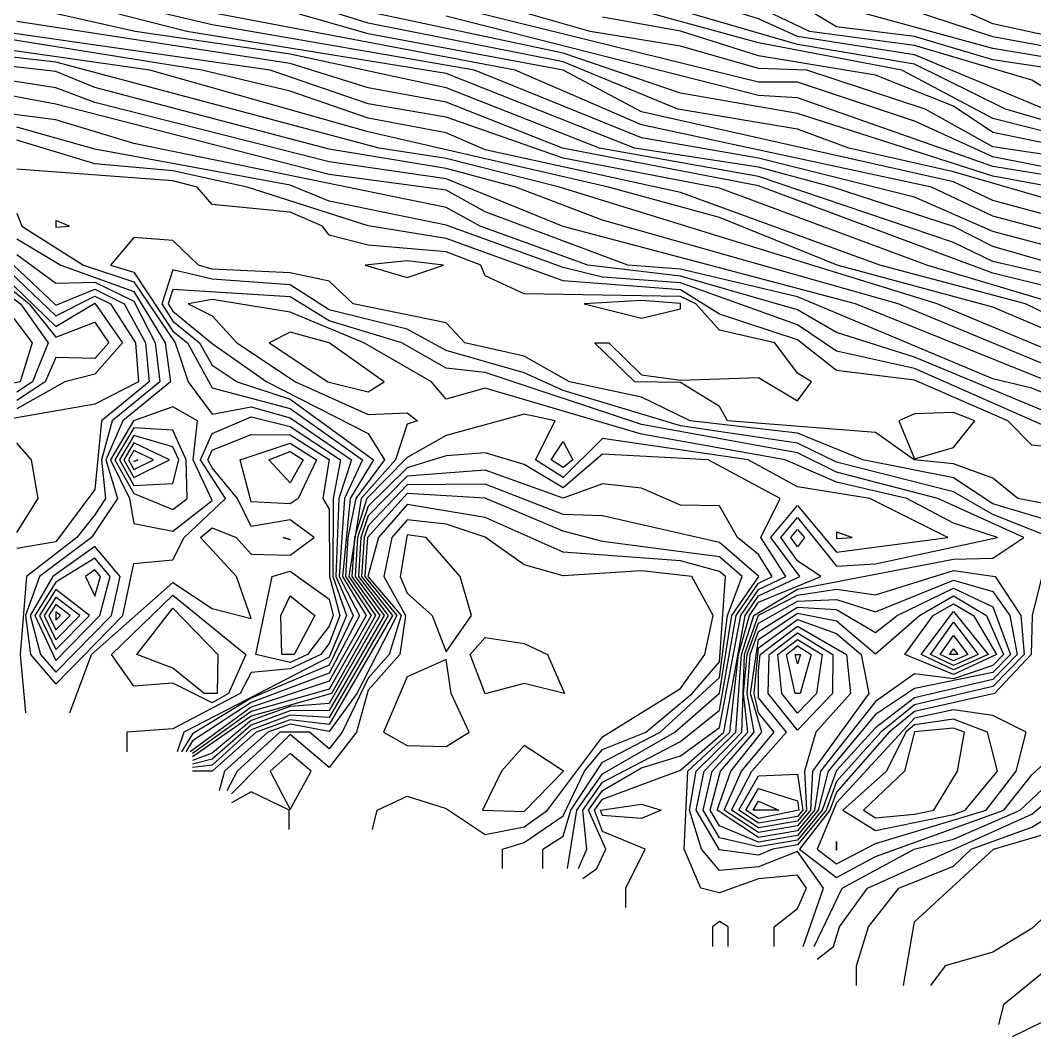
# Model space of a CAD drawing. Extents: x 2324165 to 2328366, y 427900 to 430978.
# Drawn here: x 2325860 to 2326472, y 428151 to 428765 of the extents above; entities that cross this region are included whole.
import ezdxf

# ---------------------------------------------------------------- set-up
doc = ezdxf.new("R2010")
doc.units = 0
doc.layers.add('contours', color=2, linetype='Continuous')

msp = doc.modelspace()

# ---------------------------------------------------------------- linework, layer by layer
at = {"layer": 'contours'}
for points in [[(2327012.0724, 428522.9868), (2326964.7135, 428518.603), (2326894.0814, 428536.0784), (2326823.4497, 428587.3067), (2326776.3618, 428613.4867), (2326752.8178, 428620.3294), (2326729.2739, 428638.8788), (2326705.7298, 428637.3415), (2326658.6419, 428657.3308), (2326564.4658, 428684.139), (2326534.5105, 428687.432), (2326399.6579, 428743.7085), (2326329.0258, 428754.7957), (2326305.4818, 428765.5181), (2326234.8498, 428787.553), (2326140.6737, 428811.5948), (2326117.1296, 428815.2423), (2326093.5855, 428813.5404), (2326070.0415, 428818.3109), (2326022.9535, 428835.7749), (2325975.8653, 428836.7461), (2325881.6893, 428863.6973), (2325782.2058, 428875.3717)], [(2327085.5229, 428499.4946), (2327011.8014, 428496.0745), (2326941.1692, 428502.6178), (2326894.0811, 428513.225), (2326846.9932, 428536.8922), (2326799.9055, 428573.7964), (2326729.2736, 428607.0989), (2326658.6415, 428625.2244), (2326625.9625, 428640.4481), (2326588.0096, 428651.9668), (2326564.4656, 428665.9696), (2326517.3775, 428672.2371), (2326493.8335, 428681.1359), (2326446.7454, 428688.3457), (2326406.0129, 428710.9248), (2326334.5734, 428734.417), (2326305.4814, 428735.4333), (2326258.3934, 428749.0631), (2326203.887, 428757.9099), (2326140.6733, 428775.9782), (2326093.5852, 428781.3715), (2326022.9532, 428807.0165), (2325975.865, 428811.0321), (2325834.6008, 428840.5888)], [(2327529.7708, 428450.45), (2327506.2266, 428439.4259), (2327435.5943, 428438.4091), (2327223.6979, 428471.5693), (2327153.0656, 428467.5447), (2327082.4332, 428454.275), (2327011.8008, 428450.1447), (2326941.1687, 428458.252), (2326894.0806, 428472.7078), (2326823.4488, 428506.847), (2326729.2731, 428564.0291), (2326682.185, 428573.5639), (2326634.126, 428593.4653), (2326517.3769, 428623.2167), (2326493.833, 428633.9479), (2326446.7449, 428646.4921), (2326409.8777, 428663.942), (2326234.8488, 428701.5437), (2326158.6373, 428734.4191), (2325975.8646, 428769.023), (2325905.2325, 428785.6413), (2325881.6885, 428794.8191), (2325826.1922, 428804.8971)], [(2326493.8337, 428699.5049), (2326454.5492, 428710.9243), (2326399.6578, 428738.1164), (2326329.0257, 428749.9824), (2326140.5059, 428804.8934)], [(2327529.7722, 428569.1972), (2327506.2283, 428582.0267), (2327482.6842, 428585.8078), (2327459.1403, 428596.3267), (2327435.5962, 428600.8982), (2327412.0521, 428600.0596), (2327364.9637, 428578.2766), (2327247.2434, 428592.1427), (2327176.6109, 428574.7517), (2327035.3461, 428551.6767), (2326964.7139, 428554.3261), (2326941.1698, 428560.0516), (2326894.0819, 428580.5531), (2326870.538, 428598.6064), (2326823.4501, 428618.8982), (2326799.9062, 428640.8416), (2326748.8357, 428663.9381), (2326650.3783, 428687.4306), (2326588.0102, 428707.5076), (2326564.4663, 428719.3596), (2326517.3782, 428730.9871), (2326493.8343, 428745.9856), (2326446.7462, 428754.5333), (2326294.1801, 428804.8916)], [(2327553.3149, 428447.1989), (2327506.2265, 428432.3098), (2327435.5943, 428431.8477), (2327223.6978, 428463.9621), (2327153.0655, 428460.0448), (2327058.889, 428447.1125), (2327011.8008, 428445.3969), (2326934.2884, 428452.5136), (2326894.0806, 428465.5379), (2326846.9926, 428487.8199), (2326729.2729, 428553.346), (2326682.1849, 428563.5542), (2326635.0969, 428584.1149), (2326564.4649, 428605.9775), (2326517.3768, 428614.6308), (2326493.8329, 428624.6663), (2326446.7448, 428637.2061), (2326399.6569, 428657.8289), (2326305.4808, 428681.5013), (2326234.8487, 428693.708), (2326134.1017, 428734.4194), (2325975.8645, 428761.89), (2325811.0563, 428800.6177)], [(2327553.3157, 428513.6855), (2327506.2277, 428531.538), (2327482.6836, 428534.5385), (2327459.1395, 428527.7262), (2327412.0512, 428521.6115), (2327364.9631, 428528.4092), (2327317.8749, 428528.8281), (2327270.7869, 428540.4138), (2327247.2428, 428540.9879), (2327200.1545, 428533.0005), (2327176.6103, 428523.571), (2327129.5221, 428520.805), (2327058.8897, 428510.3895), (2326964.7133, 428509.2303), (2326917.6253, 428517.4646), (2326894.0812, 428524.0731), (2326776.3617, 428598.6697), (2326564.4657, 428675.0543), (2326517.3776, 428681.2919), (2326493.8337, 428693.398), (2326446.7456, 428705.3506), (2326392.0146, 428734.4164), (2326305.4816, 428750.941), (2326117.1295, 428802.6373)], [(2327520.8186, 428429.0154), (2327506.2264, 428424.1523), (2327412.0501, 428424.4273), (2327270.7858, 428450.7858), (2327223.6977, 428456.3548), (2327011.8007, 428440.6491), (2326917.6245, 428450.4998), (2326846.9925, 428479.731), (2326799.9047, 428509.536), (2326729.2728, 428541.9064), (2326682.1848, 428553.7286), (2326635.0968, 428575.0753), (2326564.4648, 428599.1533), (2326517.3768, 428607.8558), (2326446.7447, 428628.1769), (2326423.2008, 428640.1485), (2326350.1656, 428663.9427), (2326305.4807, 428675.9304), (2326230.6495, 428687.4355), (2326117.1287, 428732.5941), (2325960.743, 428757.9128), (2325881.6883, 428778.0442), (2325787.5121, 428796.2626)], [(2326564.4648, 428591.9892), (2326446.7446, 428619.1477), (2326423.2007, 428630.5221), (2326305.4807, 428670.3594), (2326209.5041, 428687.4358), (2326117.1286, 428723.889), (2326022.9524, 428744.0835), (2325929.5817, 428757.9131), (2325811.0561, 428784.4969)], [(2326493.8332, 428652.6337), (2326423.2012, 428673.238), (2326359.9583, 428687.434), (2326329.0251, 428698.8626), (2326256.8297, 428710.9266), (2326187.761, 428739.6226), (2326070.0408, 428762.9562), (2326022.9528, 428777.7477)], [(2326488.4176, 428734.4152), (2326446.746, 428740.8203), (2326399.658, 428754.8926), (2326352.5699, 428760.6401), (2326329.026, 428774.6451)], [(2327518.4488, 428452.5067), (2327506.2267, 428446.542), (2327435.5944, 428444.9704), (2327317.8743, 428471.8271), (2327294.3301, 428468.7275), (2327223.698, 428479.1936), (2327153.0657, 428475.0446), (2327082.4332, 428461.656), (2327011.8009, 428456.4567), (2326941.1687, 428465.8265), (2326894.0807, 428480.2599), (2326823.4488, 428512.6999), (2326729.2732, 428573.7681), (2326682.1851, 428583.9205), (2326517.3771, 428632.7502), (2326493.8331, 428643.2577), (2326446.7451, 428655.9223), (2326423.2011, 428667.1196), (2326234.8489, 428709.3794), (2326187.761, 428734.5081), (2326070.0408, 428756.4455), (2326022.9527, 428769.9344)], [(2326493.8333, 428662.0097), (2326446.7452, 428670.6225), (2326329.0252, 428708.3159), (2326258.3931, 428720.5686), (2326187.7611, 428744.7372), (2326070.0409, 428769.7799)], [(2326564.4655, 428658.9587), (2326446.7454, 428682.2454), (2326399.6574, 428703.6467), (2326329.0254, 428727.1891), (2326305.4813, 428727.3066), (2326117.1292, 428773.6952)], [(2327553.3159, 428535.0123), (2327506.228, 428558.4122), (2327435.596, 428578.8531), (2327388.5075, 428557.1778), (2327364.9634, 428553.2832), (2327341.4193, 428552.5028), (2327247.2431, 428567.2342), (2327223.699, 428565.5744), (2327153.0665, 428544.7332), (2327082.4341, 428533.7818), (2327011.8018, 428530.817), (2326964.7135, 428523.655), (2326894.0815, 428542.0811), (2326830.7854, 428593.463), (2326729.2741, 428648.02), (2326705.73, 428648.7475), (2326668.7824, 428663.939), (2326635.0979, 428669.593), (2326571.531, 428687.4315), (2326498.4291, 428710.9237), (2326470.29, 428728.3844), (2326399.658, 428749.3006), (2326336.3277, 428757.9084), (2326305.4819, 428772.4271)], [(2327049.3973, 428546.4777), (2326964.7138, 428544.3774), (2326917.6257, 428555.5829), (2326867.7355, 428593.4626), (2326823.45, 428611.296), (2326782.1555, 428640.4463), (2326732.6187, 428663.9383), (2326658.6421, 428678.7233), (2326588.0101, 428698.9945), (2326564.1217, 428710.923), (2326517.3781, 428722.8424), (2326493.8342, 428739.6833), (2326446.7461, 428747.6768), (2326352.5701, 428773.3978)], [(2327081.2483, 428569.9687), (2327035.3462, 428559.0402), (2326988.258, 428560.3894), (2326941.17, 428570.4703), (2326894.082, 428589.689), (2326870.5381, 428604.8204), (2326823.4502, 428626.3387), (2326799.9063, 428649.2804), (2326769.4305, 428663.9378), (2326675.9393, 428687.4303), (2326635.0983, 428704.3243), (2326588.0103, 428715.9629), (2326564.4664, 428727.9128), (2326517.3783, 428739.1503), (2326493.8344, 428752.2879), (2326446.7463, 428762.4033), (2326423.2023, 428773.0174)], [(2326493.8324, 428580.1905), (2326466.4365, 428593.4673), (2326378.7015, 428616.9597), (2326258.3924, 428660.7116), (2326140.6722, 428686.5326), (2326117.1283, 428696.7388), (2326070.0402, 428705.5351), (2326022.9522, 428721.9075), (2325969.6487, 428734.4213), (2325787.5118, 428763.5688)], [(2327470.6069, 428405.5246), (2327412.0498, 428403.5219), (2327317.8737, 428419.818), (2327270.7857, 428438.1292), (2327223.6976, 428443.549), (2327153.0653, 428441.0136), (2327058.8888, 428431.2738), (2327011.8006, 428431.1535), (2326917.6244, 428440.7451), (2326846.9923, 428462.226), (2326823.4484, 428475.1843), (2326795.4131, 428499.4979), (2326752.8166, 428515.4941), (2326717.7699, 428522.9902), (2326658.6406, 428542.9343), (2326635.0966, 428557.6947), (2326564.4647, 428583.125), (2326446.7445, 428611.9731), (2326305.4806, 428664.7885), (2326187.284, 428687.436), (2326117.1285, 428715.1839), (2326070.0404, 428723.9354), (2326022.9524, 428738.4651), (2325858.144, 428763.8577)], [(2327486.6691, 428475.9985), (2327435.5948, 428474.8173), (2327412.0508, 428484.1677), (2327348.1368, 428499.4915), (2327294.3305, 428495.6688), (2327270.7865, 428503.106), (2327153.0659, 428496.3872), (2327105.9776, 428486.4187), (2327058.8894, 428481.9372), (2327011.8012, 428480.1188), (2326941.169, 428488.879), (2326840.7182, 428522.9888), (2326799.9053, 428557.6977), (2326729.2735, 428596.9905), (2326658.6414, 428611.8808), (2326564.4654, 428649.9543), (2326493.8334, 428668.8276), (2326446.7453, 428676.4339), (2326329.0253, 428717.7552), (2326305.4812, 428719.1237), (2326117.1291, 428767.1797)], [(2326493.8336, 428687.2901), (2326446.7455, 428696.8482), (2326423.2016, 428712.8777), (2326376.1137, 428731.5512), (2326305.4815, 428743.1872), (2326258.3935, 428757.9539), (2326211.3054, 428766.3969)], [(2326517.3762, 428561.5548), (2326446.7443, 428591.5997), (2326353.0156, 428616.96), (2326281.9363, 428645.5541), (2326214.9421, 428663.9443), (2326070.0401, 428697.3218), (2325938.3496, 428734.4217), (2325787.5117, 428755.992)], [(2326517.3765, 428583.8342), (2326407.112, 428616.9593), (2326281.9365, 428663.3957), (2326187.7603, 428681.3239), (2326117.1284, 428706.1288), (2326070.0403, 428714.2527), (2326010.8791, 428734.4208), (2325847.9639, 428757.9141)], [(2327592.4866, 428382.0318), (2327482.6817, 428372.0365), (2327294.3291, 428377.2429), (2327270.7852, 428396.7028), (2327223.6972, 428413.2403), (2327200.1532, 428414.6994), (2327176.609, 428407.9909), (2327153.0649, 428411.1043), (2327058.8884, 428399.4579), (2326894.08, 428419.5109), (2326823.448, 428441.2017), (2326752.8162, 428481.7488), (2326711.647, 428499.4989), (2326658.6402, 428511.5056), (2326564.4642, 428544.7712), (2326517.3761, 428550.1678), (2326413.2734, 428593.4679), (2326185.3914, 428663.9447), (2326117.1281, 428681.2687), (2326076.6848, 428687.4373), (2325881.6878, 428739.2426), (2325787.5116, 428750.1408)], [(2327576.8581, 428373.1443), (2327482.6817, 428366.2218), (2327294.329, 428370.4457), (2327247.2411, 428394.5132), (2327200.1531, 428407.4245), (2327176.6089, 428400.5299), (2327153.0648, 428402.3293), (2327058.8883, 428390.6729), (2326894.0799, 428408.8357), (2326823.4479, 428434.1061), (2326688.0172, 428499.4992), (2326658.6401, 428505.3518), (2326635.0961, 428516.0624), (2326588.0081, 428523.4222), (2326540.92, 428538.7222), (2326517.376, 428540.5729), (2326389.8023, 428593.4682), (2326211.304, 428644.0304), (2326159.0462, 428663.945), (2326117.128, 428675.1579), (2326046.4959, 428686.8281), (2325905.2318, 428723.9977), (2325881.6878, 428733.7042), (2325787.5115, 428744.2896)], [(2326517.3759, 428531.8352), (2326364.0371, 428593.4685), (2326187.7599, 428640.267), (2326117.1279, 428669.0471), (2326046.4958, 428679.1747), (2325905.2316, 428714.9724), (2325881.6877, 428723.8965), (2325787.5115, 428738.4385)], [(2326517.3758, 428523.0975), (2326470.2878, 428542.5715), (2326446.7438, 428548.3088), (2326329.0239, 428597.8039), (2326258.3918, 428614.4584), (2326226.7247, 428616.9614), (2326140.6718, 428649.0943), (2326117.1279, 428662.2029), (2326046.4957, 428671.5212), (2325881.6875, 428714.0888), (2325787.5114, 428731.4147)], [(2326493.8317, 428522.057), (2326399.6558, 428561.3351), (2326352.5678, 428576.203), (2326329.0238, 428589.8507), (2326258.3918, 428610.313), (2326202.5268, 428616.9617), (2326137.5337, 428640.4539), (2326117.1277, 428651.6509), (2325928.7754, 428690.1841), (2325881.6874, 428704.6309), (2325834.5993, 428710.6628)], [(2326493.8316, 428512.9605), (2326399.6557, 428554.4309), (2326352.5676, 428564.9434), (2326329.0237, 428580.8494), (2326258.3917, 428606.1675), (2326211.3036, 428609.6038), (2326187.7596, 428615.4148), (2326117.1276, 428641.099), (2326046.4955, 428655.4873), (2326022.9515, 428665.1429), (2325905.2313, 428686.7895), (2325858.1433, 428700.0665)], [(2326554.4972, 428499.5008), (2326470.2874, 428508.2014), (2326455.8645, 428522.9933), (2326399.6556, 428547.5266), (2326352.5675, 428553.3868), (2326329.0236, 428571.848), (2326281.9356, 428587.3914), (2326258.3917, 428602.0221), (2326187.7595, 428607.3263), (2326117.1275, 428632.8935), (2326070.0394, 428640.5966), (2325997.0716, 428663.9469), (2325952.3193, 428673.7999), (2325905.2312, 428678.0768), (2325858.1432, 428692.2813)], [(2326493.8311, 428469.7707), (2326461.8688, 428476.0105), (2326446.7431, 428488.3563), (2326423.1991, 428497.1118), (2326399.4716, 428499.5026), (2326376.1111, 428516.0058), (2326286.8662, 428522.9953), (2326281.935, 428531.6082), (2326258.391, 428546.0345), (2326230.856, 428546.4873), (2326206.5951, 428569.9789), (2326215.2558, 428569.9788), (2326234.847, 428550.7174), (2326258.3911, 428547.5291), (2326305.4793, 428549.1738), (2326329.0232, 428535.0366), (2326337.43, 428546.486), (2326329.0234, 428551.6595), (2326315.3105, 428569.9777), (2326281.9355, 428577.753), (2326267.6834, 428593.4696), (2326258.3916, 428597.8766), (2326164.2153, 428599.6625), (2326140.6713, 428610.5196), (2326137.9872, 428616.9625), (2326117.1274, 428624.8408), (2326070.0393, 428628.9598), (2326046.4953, 428634.9216), (2326042.5304, 428640.455), (2326022.9513, 428648.7934), (2325975.8632, 428653.5441), (2325966.9131, 428663.9472), (2325952.3193, 428667.7176), (2325858.143, 428674.7535)], [(2325858.1427, 428648.2894), (2325861.2311, 428640.4571), (2325898.4406, 428616.9653), (2325928.7745, 428606.7755), (2325953.7109, 428569.9819), (2325961.4332, 428546.4904), (2325975.8617, 428526.9582), (2325999.4059, 428531.4958), (2326022.9499, 428524.7727), (2326059.9973, 428499.5065), (2326052.3814, 428476.0153), (2326050.6181, 428429.0325), (2326060.9029, 428405.5411), (2326046.4922, 428375.5246), (2325999.4038, 428355.6746), (2325964.0874, 428334.1012), (2325957.4778, 428323.3225)], [(2325751.2878, 428476.0188), (2325740.4202, 428475.4476), (2325693.3318, 428458.3718), (2325669.7877, 428455.7419), (2325646.2437, 428460.9572), (2325623.8895, 428476.0203), (2325616.1761, 428499.5117), (2325646.2442, 428509.835), (2325660.992, 428523.0026), (2325675.0978, 428546.4938), (2325715.4134, 428569.9847), (2325743.7907, 428593.4757), (2325787.5101, 428619.5211), (2325811.0544, 428639.3731), (2325819.8363, 428616.9662), (2325834.5981, 428602.3721), (2325849.7257, 428593.4745), (2325867.3803, 428569.9829), (2325860.0536, 428546.4916), (2325834.5973, 428541.3064), (2325811.053, 428517.0288), (2325787.5085, 428484.0814), (2325751.2878, 428476.0188)], [(2325881.6867, 428639.7682), (2325889.9471, 428640.4568), (2325881.6867, 428643.8287), (2325881.6867, 428639.7682)], [(2326022.9512, 428640.0729), (2326022.9512, 428640.0729)], [(2326493.8309, 428458.8821), (2326446.7429, 428472.8051), (2326423.199, 428488.585), (2326368.5072, 428499.5029), (2326329.023, 428515.5732), (2326264.3348, 428522.9955), (2326234.8468, 428537.3296), (2326191.4034, 428546.4877), (2326164.2149, 428562.0677), (2326128.4105, 428569.9799), (2326117.1269, 428582.1427), (2326060.9672, 428593.472), (2326046.4949, 428607.2231), (2326022.9509, 428612.2526), (2325975.8627, 428614.4998), (2325967.6426, 428616.9645), (2325952.3189, 428631.7195), (2325928.7748, 428633.5241), (2325914.6972, 428616.9651), (2325928.7745, 428612.5786), (2325952.3182, 428577.1128), (2325961.0378, 428569.9818), (2325975.8619, 428542.7911), (2326022.9499, 428530.4328), (2326066.6647, 428499.5065), (2326055.7582, 428476.0152), (2326052.5499, 428429.0325), (2326064.8773, 428405.541), (2326046.4922, 428370.7398), (2325999.4038, 428352.9549), (2325964.0874, 428329.8276), (2325960.0983, 428323.3224)], [(2325858.1425, 428632.663), (2325884.6315, 428616.9654), (2325928.7744, 428600.9725), (2325947.5273, 428569.982), (2325950.8982, 428546.4906), (2325922.0751, 428522.9995), (2325911.8278, 428499.5083), (2325918.8636, 428476.0168), (2325903.1587, 428452.5256), (2325871.9033, 428429.0346), (2325863.3159, 428405.5434), (2325866.3105, 428382.052), (2325881.6835, 428364.1029), (2325922.0327, 428405.5427), (2325928.7725, 428436.8113), (2325952.3166, 428439.1778), (2325959.1648, 428452.525), (2325984.0899, 428476.0161), (2325968.9778, 428499.5076), (2325975.8616, 428515.3865), (2325999.4058, 428525.323), (2326022.9498, 428519.5608), (2326053.33, 428499.5066), (2326049.0045, 428476.0153), (2326048.6862, 428429.0326), (2326056.9285, 428405.5411), (2326046.4923, 428380.3094), (2325958.8639, 428335.0681), (2325954.8572, 428323.3225)], [(2325858.1424, 428623.3723), (2325881.6863, 428605.9377), (2325905.2304, 428606.5326), (2325928.7743, 428595.1694), (2325941.6119, 428569.982), (2325944.4642, 428546.4906), (2325915.6435, 428522.9996), (2325909.1097, 428499.5083), (2325911.5695, 428476.0169), (2325905.2287, 428466.3007), (2325894.2529, 428452.5257), (2325864.0009, 428429.0347), (2325860.1939, 428382.052), (2325863.3369, 428346.8149)], [(2325828.8447, 428616.9661), (2325860.4379, 428593.4744), (2325877.0729, 428569.9828), (2325867.6268, 428546.4915), (2325858.1414, 428540.228)], [(2325836.915, 428616.966), (2325865.6067, 428593.4743), (2325881.6859, 428573.3697), (2325905.2301, 428582.4913), (2325913.5692, 428569.9824), (2325905.2298, 428560.4983), (2325881.6858, 428561.0644), (2325875.2001, 428546.4914), (2325858.1414, 428535.2271)], [(2325843.3273, 428616.9659), (2325881.686, 428579.8324), (2325905.2302, 428593.9717), (2325921.8791, 428569.9823), (2325905.2297, 428551.0476), (2325887.0896, 428546.4913), (2325858.1413, 428530.2261)], [(2325849.7395, 428616.9659), (2325881.6861, 428586.2951), (2325905.2303, 428598.1587), (2325914.5499, 428593.4737), (2325929.7813, 428569.9822), (2325931.5961, 428546.4908), (2325905.2295, 428532.9538), (2325847.5651, 428523.0004)], [(2325856.1517, 428616.9658), (2325881.6861, 428592.7578), (2325905.2303, 428602.3456), (2325922.8792, 428593.4736), (2325935.6966, 428569.9821), (2325938.0301, 428546.4907), (2325909.2119, 428522.9997), (2325905.2289, 428481.5158), (2325881.6845, 428449.8783), (2325858.1403, 428446.0132)], [(2326093.5831, 428609.3871), (2326115.4504, 428616.9627), (2326093.5833, 428619.3983), (2326068.1716, 428616.9633), (2326093.5831, 428609.3871)], [(2326493.8308, 428447.8191), (2326446.7428, 428466.4269), (2326423.1989, 428480.0583), (2326352.5668, 428498.0624), (2326329.0229, 428509.5654), (2326258.3907, 428519.8834), (2326187.7587, 428541.189), (2326164.2147, 428551.9924), (2326117.1267, 428565.3814), (2326093.5828, 428578.1881), (2326046.4947, 428589.9695), (2326022.9508, 428605.0017), (2325975.8627, 428608.3663), (2325952.3186, 428613.9896), (2325945.5537, 428593.4734), (2325952.3183, 428583.1047), (2325968.3647, 428569.9817), (2325975.8621, 428556.5497), (2325990.9549, 428546.4901), (2326022.95, 428536.093), (2326073.304, 428499.5064), (2326059.1351, 428476.0152), (2326054.4817, 428429.0325), (2326068.8518, 428405.541), (2326046.4921, 428365.955), (2325999.4037, 428350.2352), (2325962.7189, 428323.3224)], [(2326332.4136, 428205.8612), (2326344.6608, 428241.0981), (2326329.02, 428263.129), (2326305.4758, 428253.8118), (2326281.9317, 428251.611), (2326271.1467, 428264.5904), (2326263.781, 428288.0818), (2326267.8041, 428311.5732), (2326291.8502, 428335.0642), (2326295.1952, 428382.0469), (2326302.6694, 428405.5382), (2326329.0219, 428421.3911), (2326423.1984, 428439.483), (2326446.7425, 428440.0962), (2326465.5059, 428452.5191), (2326413.6858, 428476.011), (2326352.5668, 428491.9982), (2326329.0228, 428503.5575), (2326234.8467, 428520.6483), (2326140.6707, 428552.2123), (2326117.1266, 428554.6806), (2326090.2741, 428569.9803), (2326046.4947, 428583.3112), (2326022.9507, 428597.7509), (2325952.3185, 428602.1333), (2325949.463, 428593.4733), (2325952.3184, 428589.0967), (2325975.8622, 428569.6759), (2326008.9541, 428546.4899), (2326070.0379, 428515.2603), (2326079.9145, 428499.5063), (2326062.512, 428476.0151), (2326057.7698, 428452.5238), (2326056.4135, 428429.0325), (2326071.8497, 428405.5409), (2326046.4921, 428361.1702), (2325999.4037, 428347.5156), (2325964.0873, 428322.3014)], [(2326314.9229, 428205.8614), (2326314.923, 428217.6071), (2326329.0196, 428228.7712), (2326334.5066, 428241.0983), (2326329.0198, 428248.8267), (2326305.4757, 428246.7342), (2326281.9315, 428238.2709), (2326270.7897, 428241.099), (2326260.7085, 428264.5905), (2326262.9367, 428311.5732), (2326288.2059, 428335.0643), (2326293.4195, 428382.047), (2326300.0249, 428405.5383), (2326305.4777, 428413.4891), (2326343.028, 428429.0291), (2326329.0221, 428438.4521), (2326318.9155, 428452.5208), (2326329.0224, 428464.6323), (2326352.5661, 428435.3667), (2326376.1102, 428436.6525), (2326449.6117, 428452.5192), (2326423.1987, 428461.1607), (2326394.8961, 428476.0113), (2326352.5667, 428485.9339), (2326321.6503, 428499.5035), (2326234.8466, 428514.8159), (2326140.6705, 428542.6698), (2326117.1264, 428535.9553), (2326108.2744, 428546.4887), (2326067.5048, 428569.9806), (2326022.9506, 428588.497), (2325975.8625, 428596.0992), (2325961.4147, 428593.4732), (2325975.8624, 428586.3134), (2325990.9309, 428569.9815), (2326026.1524, 428546.4897), (2326070.0381, 428526.6808), (2326093.5822, 428527.866), (2326099.721, 428522.9974), (2326093.5821, 428520.9536), (2326086.5251, 428499.5062), (2326065.8888, 428476.0151), (2326058.3453, 428429.0325), (2326074.4328, 428405.5409), (2326047.8785, 428358.5585), (2325999.4037, 428344.7959), (2325964.0873, 428320.1646)], [(2326258.3916, 428590.5498), (2326258.3916, 428593.7312), (2326234.8475, 428595.5502), (2326200.4205, 428593.4704), (2326234.8474, 428584.9846), (2326258.3916, 428590.5498)], [(2326070.0382, 428540.5176), (2326079.7857, 428546.4891), (2326046.5382, 428569.9808), (2326022.9505, 428576.3597), (2326010.2752, 428569.9812), (2326045.7783, 428546.4894), (2326070.0382, 428540.5176)], [(2325905.2593, 428569.9825), (2325905.2593, 428569.9825)], [(2325975.8611, 428474.8659), (2325964.5774, 428499.5077), (2325967.1975, 428522.999), (2325952.3177, 428531.3451), (2325928.5067, 428522.9995), (2325914.5459, 428499.5082), (2325926.1577, 428476.0167), (2325928.7728, 428461.037), (2325952.3168, 428456.3783), (2325975.8611, 428474.8659)], [(2326225.4819, 428229.3539), (2326225.482, 428241.0995), (2326237.2043, 428264.5908), (2326211.2997, 428275.1961), (2326206.5814, 428288.0825), (2326211.2999, 428294.8141), (2326258.3883, 428312.145), (2326284.5615, 428335.0643), (2326297.3804, 428405.5383), (2326305.4777, 428417.3452), (2326330.489, 428429.0293), (2326312.8552, 428452.5208), (2326329.0224, 428471.8948), (2326352.5662, 428443.6984), (2326419.6881, 428452.5196), (2326372.6093, 428476.0115), (2326329.0226, 428483.0505), (2326299.2399, 428499.5037), (2326211.3025, 428512.3527), (2326187.7581, 428488.6728), (2326170.8842, 428499.5052), (2326182.8946, 428522.9965), (2326164.2145, 428527.0166), (2326117.1261, 428514.1713), (2326093.5819, 428500.8623), (2326069.2657, 428476.0151), (2326061.7242, 428452.5238), (2326060.2771, 428429.0324), (2326077.0159, 428405.5409), (2326046.492, 428352.4158), (2326022.9478, 428350.5941), (2325999.4037, 428342.0763), (2325975.8593, 428322.4851), (2325964.0872, 428318.0279)], [(2326423.1992, 428506.7866), (2326435.9947, 428522.9935), (2326423.1995, 428527.9378), (2326399.6554, 428527.1537), (2326390.1412, 428522.9941), (2326399.655, 428500.1279), (2326423.1992, 428506.7866)], [(2325952.317, 428469.5393), (2325960.8881, 428476.0163), (2325960.1769, 428499.5077), (2325952.3175, 428517.312), (2325928.7734, 428518.6633), (2325917.264, 428499.5082), (2325928.773, 428479.1072), (2325952.317, 428469.5393)], [(2325890.0191, 428346.8146), (2325903.2713, 428382.0515), (2325952.3164, 428425.4543), (2325975.8604, 428409.767), (2325999.4044, 428403.742), (2325990.5812, 428429.0332), (2325968.8478, 428452.5249), (2325975.8609, 428458.4643), (2325990.4603, 428452.5246), (2325999.4048, 428442.4896), (2326022.9489, 428441.8831), (2326037.3953, 428452.5241), (2326022.9492, 428463.2851), (2325999.405, 428459.181), (2325991.3065, 428476.016), (2325975.8613, 428494.6061), (2325973.3782, 428499.5076), (2325975.8615, 428505.2357), (2325999.4057, 428514.8095), (2326022.9498, 428514.5536), (2326046.4937, 428499.6392), (2326042.6674, 428476.0154), (2326046.4933, 428469.7401), (2326046.7544, 428429.0326), (2326052.9541, 428405.5411), (2326046.4924, 428388.6574), (2326041.4215, 428382.0499), (2326022.9481, 428373.4102), (2325999.404, 428371.176), (2325992.8422, 428358.5591), (2325952.3154, 428337.0539), (2325924.4361, 428335.0685), (2325924.436, 428323.3229)], [(2325952.3171, 428485.2363), (2325955.7765, 428499.5078), (2325952.3174, 428507.3439), (2325928.7734, 428514.1395), (2325919.982, 428499.5082), (2325928.773, 428483.9252), (2325952.3171, 428485.2363)], [(2326193.4735, 428499.505), (2326187.7582, 428494.8371), (2326180.4867, 428499.5051), (2326187.7583, 428510.4496), (2326193.4735, 428499.505)], [(2325858.1404, 428455.6195), (2325870.9262, 428476.0174), (2325866.9802, 428499.5088), (2325858.1411, 428509.5666)], [(2325928.7731, 428488.7431), (2325950.2604, 428499.5078), (2325928.7733, 428509.6158), (2325922.7001, 428499.5081), (2325928.7731, 428488.7431)], [(2325928.7731, 428493.5611), (2325940.6436, 428499.5079), (2325928.7733, 428505.092), (2325925.4182, 428499.5081), (2325928.7731, 428493.5611)], [(2326027.7446, 428476.0156), (2326022.9493, 428472.9196), (2325999.4052, 428474.1822), (2325992.9396, 428499.5073), (2326022.9497, 428509.5464), (2326038.7923, 428499.5068), (2326027.7446, 428476.0156)], [(2326030.8907, 428499.5069), (2326022.9494, 428485.4846), (2326010.0902, 428499.5071), (2326022.9496, 428504.5392), (2326030.8907, 428499.5069)], [(2325928.7732, 428498.3791), (2325931.0268, 428499.5081), (2325928.7732, 428498.3791)], [(2326199.5273, 428246.8447), (2326207.8855, 428252.8454), (2326213.3549, 428264.5911), (2326203.0103, 428288.0825), (2326211.3, 428299.9089), (2326234.8442, 428313.5638), (2326258.3884, 428320.8673), (2326281.9327, 428337.9548), (2326294.7359, 428405.5383), (2326305.4778, 428421.2013), (2326321.8854, 428429.0294), (2326306.7949, 428452.5209), (2326318.5723, 428476.0121), (2326275.0574, 428499.504), (2326211.3024, 428502.9214), (2326187.758, 428482.5084), (2326164.2141, 428496.57), (2326140.6701, 428503.607), (2326117.126, 428501.7678), (2326093.5818, 428494.6839), (2326070.0374, 428471.457), (2326063.7014, 428452.5238), (2326062.209, 428429.0324), (2326079.5991, 428405.5408), (2326046.4919, 428348.1915), (2326022.9478, 428347.953), (2325999.4036, 428339.3566), (2325975.8593, 428318.8719), (2325964.0872, 428315.8911)], [(2326022.9891, 428499.507), (2326022.9891, 428499.507)], [(2326196.9887, 428252.8456), (2326201.9046, 428264.5912), (2326199.4392, 428288.0826), (2326211.3, 428305.0037), (2326258.3885, 428329.5896), (2326281.9328, 428348.3278), (2326292.0914, 428405.5383), (2326305.4778, 428425.0574), (2326313.8032, 428429.0295), (2326305.478, 428442.3781), (2326292.7631, 428452.5211), (2326281.9343, 428471.752), (2326258.3902, 428472.0304), (2326234.8462, 428482.2773), (2326211.3021, 428484.9006), (2326187.758, 428476.3441), (2326140.67, 428493.217), (2326093.5817, 428489.5127), (2326070.0374, 428465.5486), (2326065.6786, 428452.5237), (2326064.1408, 428429.0324), (2326082.1822, 428405.5408), (2326046.4919, 428343.9673), (2326022.9478, 428345.3119), (2325999.4036, 428336.637), (2325975.8592, 428315.2587), (2325964.0872, 428313.7543)], [(2326190.271, 428252.8456), (2326195.8681, 428288.0826), (2326211.3001, 428310.0985), (2326255.102, 428335.0647), (2326281.9329, 428358.6881), (2326289.4469, 428405.5384), (2326305.7211, 428429.0296), (2326281.934, 428449.6066), (2326211.3019, 428465.5656), (2326187.7578, 428466.4296), (2326140.6699, 428484.7989), (2326093.5817, 428484.3414), (2326070.0373, 428459.6401), (2326067.6558, 428452.5237), (2326066.0726, 428429.0324), (2326084.7653, 428405.5408), (2326046.4918, 428339.7431), (2326022.9477, 428342.6709), (2326002.4196, 428335.0676), (2325975.8592, 428311.6455), (2325964.0872, 428311.6175)], [(2326175.4445, 428252.8458), (2326175.4446, 428264.5915), (2326187.7556, 428272.3367), (2326192.297, 428288.0827), (2326211.3002, 428317.0022), (2326246.2741, 428335.0648), (2326281.9331, 428368.1515), (2326286.8024, 428405.5384), (2326295.6496, 428429.0297), (2326281.9339, 428440.8637), (2326211.3017, 428450.1997), (2326187.7577, 428456.3027), (2326140.6698, 428476.3808), (2326093.5816, 428479.1702), (2326069.633, 428452.5237), (2326068.0044, 428429.0323), (2326087.3485, 428405.5407), (2326063.1418, 428358.5583), (2326046.4918, 428335.5189), (2326022.9477, 428340.0298), (2326009.5501, 428335.0675), (2325983.3816, 428311.5765), (2325980.2583, 428299.8308)], [(2326151.1202, 428252.8461), (2326151.1204, 428264.5918), (2326164.2114, 428268.6005), (2326187.7557, 428284.719), (2326200.5078, 428311.5739), (2326211.3003, 428324.6433), (2326237.4462, 428335.0649), (2326265.5059, 428358.5559), (2326281.9332, 428377.6149), (2326285.5163, 428429.0298), (2326281.9338, 428432.1208), (2326258.3898, 428438.4608), (2326187.7576, 428443.6602), (2326140.6696, 428464.6417), (2326093.5815, 428472.452), (2326076.331, 428452.5236), (2326069.9362, 428429.0323), (2326089.9316, 428405.5407), (2326082.6866, 428382.0494), (2326070.0362, 428367.7513), (2326054.297, 428335.067), (2326046.4916, 428325.0571), (2326034.6259, 428335.0673), (2326016.6805, 428335.0675), (2325991.0504, 428311.5764), (2325984.7431, 428299.8308)], [(2326072.5866, 428276.3384), (2326075.4234, 428288.084), (2326093.5795, 428296.46), (2326117.1235, 428289.0717), (2326140.6674, 428273.4982), (2326164.2115, 428277.9402), (2326178.3043, 428288.0828), (2326211.3004, 428332.2843), (2326258.3889, 428361.4774), (2326273.1734, 428382.0472), (2326278.2023, 428405.5385), (2326265.2894, 428429.03), (2326234.8456, 428432.3662), (2326187.7574, 428429.5193), (2326164.2134, 428436.1568), (2326140.6695, 428452.7516), (2326117.1255, 428460.5942), (2326093.5814, 428463.3124), (2326084.2423, 428452.5235), (2326079.4087, 428429.0322), (2326092.5147, 428405.5407), (2326089.1497, 428382.0494), (2326070.0361, 428360.4462), (2326063.0369, 428335.0669), (2326046.4915, 428313.8484), (2326022.9476, 428333.6925), (2325987.6311, 428297.912)], [(2326333.2407, 428452.5206), (2326329.0222, 428446.888), (2326324.9758, 428452.5207), (2326329.0223, 428457.3698), (2326333.2407, 428452.5206)], [(2326352.5663, 428452.03), (2326361.983, 428452.5203), (2326352.5663, 428455.7914), (2326352.5663, 428452.03)], [(2326022.949, 428451.4104), (2326018.8603, 428452.5243), (2326022.949, 428451.4104)], [(2326117.1246, 428383.5211), (2326132.4169, 428405.5402), (2326125.4669, 428429.0317), (2326105.0112, 428452.5233), (2326093.5813, 428454.1728), (2326089.2959, 428429.0321), (2326093.5809, 428419.0574), (2326108.6827, 428405.5405), (2326117.1246, 428383.5211)], [(2325881.6835, 428371.2443), (2325915.1621, 428405.5428), (2325920.4775, 428429.0341), (2325905.2285, 428447.1115), (2325879.8057, 428429.0345), (2325866.1559, 428405.5433), (2325872.4271, 428382.0519), (2325881.6835, 428371.2443)], [(2325881.6836, 428378.3856), (2325908.2914, 428405.5428), (2325914.5274, 428429.0341), (2325905.2284, 428440.058), (2325881.6842, 428425.6104), (2325868.996, 428405.5433), (2325881.6836, 428378.3856)], [(2326376.1082, 428260.0577), (2326453.5237, 428288.0796), (2326470.2851, 428309.3685), (2326498.2837, 428335.0618), (2326527.4992, 428382.0442), (2326545.438, 428429.0268), (2326517.3748, 428436.8774), (2326493.8307, 428436.5106), (2326476.4803, 428429.0276), (2326470.6464, 428405.5363), (2326469.9233, 428382.0449), (2326447.7853, 428358.5538), (2326399.6533, 428347.6353), (2326384.3183, 428335.0632), (2326352.5645, 428298.977), (2326348.5953, 428288.0808), (2326330.1245, 428264.5897), (2326352.5639, 428247.5059), (2326376.1082, 428260.0577)], [(2325905.2282, 428417.1967), (2325908.5774, 428429.0342), (2325905.2283, 428433.0045), (2325899.5288, 428429.0343), (2325905.2282, 428417.1967)], [(2326033.4517, 428382.05), (2326022.9482, 428377.1377), (2326002.3753, 428382.0504), (2326012.0543, 428429.033), (2326022.9488, 428432.3558), (2326046.4927, 428415.4047), (2326048.9796, 428405.5412), (2326046.4925, 428399.0426), (2326033.4517, 428382.05)], [(2326314.1406, 428264.5899), (2326305.4759, 428260.8894), (2326281.9318, 428264.1728), (2326267.9631, 428288.0818), (2326272.6715, 428311.5731), (2326295.4946, 428335.0642), (2326296.971, 428382.0469), (2326305.4776, 428405.7769), (2326329.0218, 428417.7831), (2326352.5659, 428421.3912), (2326376.11, 428417.9365), (2326423.1984, 428432.5764), (2326448.2368, 428429.0279), (2326463.8074, 428405.5363), (2326465.7456, 428382.0449), (2326446.7416, 428362.676), (2326399.6533, 428351.7226), (2326379.3329, 428335.0632), (2326352.5646, 428305.4181), (2326346.249, 428288.0809), (2326329.0201, 428267.1492), (2326314.1406, 428264.5899)], [(2326343.9027, 428288.0809), (2326329.0201, 428269.9998), (2326305.4759, 428265.957), (2326281.9319, 428271.4579), (2326272.1453, 428288.0817), (2326277.539, 428311.573), (2326299.139, 428335.0642), (2326296.5298, 428358.5556), (2326298.7467, 428382.0469), (2326305.4775, 428400.8776), (2326329.0218, 428414.1751), (2326352.5659, 428415.2284), (2326376.1099, 428407.6802), (2326423.1983, 428426.7402), (2326446.7423, 428420.0837), (2326457.0947, 428405.5364), (2326461.5679, 428382.045), (2326446.7417, 428366.934), (2326399.6534, 428355.8098), (2326376.1091, 428337.8503), (2326352.5647, 428311.917), (2326343.9027, 428288.0809)], [(2325881.6837, 428384.9429), (2325901.9839, 428405.5429), (2325881.6841, 428421.1185), (2325871.8361, 428405.5433), (2325881.6837, 428384.9429)], [(2326341.5564, 428288.0809), (2326329.0201, 428272.8504), (2326305.476, 428268.8219), (2326281.932, 428278.5616), (2326276.3274, 428288.0817), (2326282.5484, 428311.573), (2326302.7833, 428335.0641), (2326298.6192, 428358.5555), (2326300.5225, 428382.0469), (2326305.4775, 428395.9093), (2326329.0217, 428410.5671), (2326352.5658, 428409.0655), (2326376.1097, 428395.3282), (2326389.1069, 428405.5372), (2326423.1982, 428422.0347), (2326446.7422, 428410.6512), (2326457.3901, 428382.045), (2326446.7417, 428371.1921), (2326399.6534, 428361.4622), (2326376.1092, 428345.738), (2326347.5798, 428311.5722), (2326341.5564, 428288.0809)], [(2325881.6838, 428390.8839), (2325896.1294, 428405.543), (2325881.6841, 428416.6266), (2325874.6762, 428405.5432), (2325881.6838, 428390.8839)], [(2325881.6838, 428396.825), (2325890.275, 428405.543), (2325881.684, 428412.1348), (2325877.5163, 428405.5432), (2325881.6838, 428396.825)], [(2325985.8573, 428358.5592), (2325975.8597, 428352.9072), (2325952.3157, 428364.6704), (2325928.7716, 428362.9026), (2325915.22, 428382.0514), (2325952.3164, 428417.7149), (2325996.2156, 428382.0504), (2325985.8573, 428358.5592)], [(2326025.4819, 428382.0501), (2326017.9856, 428382.0502), (2326017.2899, 428405.5416), (2326022.9486, 428417.3123), (2326037.9236, 428405.5413), (2326025.4819, 428382.0501)], [(2326339.2101, 428288.0809), (2326329.0202, 428275.701), (2326305.476, 428271.6868), (2326280.5095, 428288.0816), (2326288.8743, 428311.5729), (2326307.4303, 428335.0641), (2326300.7087, 428358.5555), (2326305.4774, 428390.9411), (2326329.0217, 428406.9591), (2326352.5657, 428402.2957), (2326376.1096, 428382.4227), (2326402.5971, 428405.5371), (2326423.1982, 428417.3293), (2326443.1058, 428405.5366), (2326453.2124, 428382.0451), (2326446.7418, 428375.4502), (2326423.1976, 428367.2191), (2326399.6535, 428370.3135), (2326376.1092, 428353.6256), (2326342.8078, 428311.5723), (2326339.2101, 428288.0809)], [(2326449.0347, 428382.0451), (2326423.1976, 428369.953), (2326393.7421, 428382.0458), (2326410.8173, 428405.537), (2326423.1981, 428412.6239), (2326435.1622, 428405.5367), (2326449.0347, 428382.0451)], [(2325881.6839, 428402.766), (2325884.4206, 428405.5431), (2325881.684, 428407.6429), (2325881.6839, 428402.766)], [(2325978.8724, 428358.5593), (2325971.0392, 428358.5594), (2325952.3158, 428373.7197), (2325930.5583, 428382.0512), (2325952.3163, 428409.9756), (2325979.4638, 428382.0506), (2325978.8724, 428358.5593)], [(2326364.5251, 428182.3695), (2326364.5252, 428194.1152), (2326371.8518, 428217.6065), (2326390.1968, 428241.0976), (2326423.1963, 428254.2807), (2326433.6863, 428264.5885), (2326470.2847, 428277.8739), (2326486.9214, 428288.0792), (2326509.7565, 428311.5703), (2326564.4626, 428411.1184), (2326588.0066, 428396.6884), (2326611.5506, 428390.9706), (2326623.028, 428382.0431), (2326612.7298, 428358.5519), (2326524.1663, 428264.5874), (2326515.2353, 428241.0962), (2326493.828, 428203.923), (2326453.2909, 428170.6228), (2326450.2353, 428158.8771)], [(2326444.0001, 428382.0452), (2326423.1977, 428372.6869), (2326403.5293, 428382.0457), (2326423.1981, 428407.9184), (2326444.0001, 428382.0452)], [(2326336.8639, 428288.081), (2326329.0202, 428278.5516), (2326305.476, 428274.5517), (2326284.8185, 428288.0816), (2326295.2001, 428311.5728), (2326314.9172, 428335.064), (2326305.4769, 428346.7119), (2326302.7981, 428358.5555), (2326305.4773, 428385.9729), (2326329.0216, 428403.1145), (2326352.5656, 428394.7132), (2326367.4562, 428382.0461), (2326371.9557, 428358.5547), (2326338.0357, 428311.5723), (2326336.8639, 428288.081)], [(2326437.9232, 428382.0453), (2326423.1977, 428375.4207), (2326409.275, 428382.0456), (2326423.198, 428401.5597), (2326437.9232, 428382.0453)], [(2326334.5176, 428288.081), (2326329.0202, 428281.4022), (2326305.4761, 428277.4167), (2326289.1928, 428288.0815), (2326301.526, 428311.5728), (2326322.404, 428335.0639), (2326305.477, 428355.9494), (2326305.4772, 428372.029), (2326306.5799, 428382.0468), (2326329.0216, 428399.1162), (2326358.5426, 428382.0462), (2326360.8823, 428358.5548), (2326340.0223, 428335.0637), (2326333.2636, 428311.5724), (2326334.5176, 428288.081)], [(2326350.1448, 428358.5549), (2326329.0209, 428336.2566), (2326311.3249, 428358.5554), (2326311.8364, 428382.0467), (2326329.0215, 428395.118), (2326350.4101, 428382.0463), (2326350.1448, 428358.5549)], [(2326188.5412, 428358.5568), (2326164.2126, 428364.5277), (2326140.6684, 428358.1965), (2326131.5022, 428382.0489), (2326140.6688, 428392.1762), (2326164.2128, 428388.5904), (2326178.2236, 428382.0483), (2326188.5412, 428358.5568)], [(2326340.4209, 428358.555), (2326329.021, 428346.5213), (2326319.471, 428358.5553), (2326317.0929, 428382.0467), (2326329.0215, 428391.1197), (2326343.8678, 428382.0464), (2326340.4209, 428358.555)], [(2326431.8463, 428382.0453), (2326423.1977, 428378.1546), (2326415.0207, 428382.0455), (2326423.1979, 428393.5065), (2326431.8463, 428382.0453)], [(2326330.6971, 428358.5552), (2326327.6171, 428358.5552), (2326322.3495, 428382.0466), (2326329.0215, 428387.1214), (2326337.3254, 428382.0465), (2326330.6971, 428358.5552)], [(2326330.7831, 428382.0465), (2326329.0213, 428376.2799), (2326327.606, 428382.0466), (2326330.7831, 428382.0465)], [(2326425.7693, 428382.0454), (2326420.7663, 428382.0455), (2326423.1978, 428385.4533), (2326425.7693, 428382.0454)], [(2326117.1239, 428326.5619), (2326131.0676, 428335.0661), (2326120.0931, 428358.5576), (2326117.1245, 428378.9809), (2326093.5803, 428368.4512), (2326079.2127, 428335.0667), (2326093.5798, 428327.1905), (2326117.1239, 428326.5619)], [(2326352.564, 428255.739), (2326376.1082, 428268.0491), (2326442.7947, 428288.0797), (2326460.98, 428311.5709), (2326467.0133, 428335.0622), (2326446.7414, 428345.1506), (2326423.1974, 428348.5393), (2326399.6532, 428343.548), (2326352.5644, 428292.5358), (2326340.9389, 428264.5896), (2326352.564, 428255.739)], [(2326423.1966, 428285.3672), (2326430.1443, 428288.0799), (2326449.6888, 428311.571), (2326443.6241, 428335.0625), (2326423.1973, 428343.0684), (2326399.6532, 428339.4607), (2326394.289, 428335.063), (2326382.6318, 428311.5718), (2326356.3996, 428288.0807), (2326376.1083, 428275.7994), (2326423.1966, 428285.3672)], [(2326399.6525, 428285.7458), (2326411.335, 428288.0801), (2326425.5448, 428311.5713), (2326429.6647, 428335.0626), (2326423.1972, 428337.5974), (2326399.6531, 428335.3735), (2326393.6113, 428311.5717), (2326368.8373, 428288.0806), (2326376.1084, 428283.5496), (2326399.6525, 428285.7458)], [(2326164.2116, 428287.2798), (2326187.8884, 428311.5741), (2326164.2121, 428327.0814), (2326150.5675, 428311.5745), (2326139.0321, 428288.0833), (2326164.2116, 428287.2798)], [(2326022.9471, 428288.5741), (2326035.7337, 428311.5759), (2326022.9475, 428322.3366), (2326010.9423, 428311.5762), (2326022.9471, 428288.5741)], [(2326339.0609, 428205.8612), (2326355.9579, 428241.098), (2326399.2979, 428264.5889), (2326423.1965, 428270.5489), (2326463.3816, 428288.0795), (2326493.8293, 428316.7846)], [(2326332.1713, 428288.081), (2326329.0203, 428284.2528), (2326305.4761, 428280.2816), (2326293.5671, 428288.0815), (2326305.4764, 428308.7254), (2326329.0206, 428309.7811), (2326332.1713, 428288.081)], [(2326340.7913, 428198.1925), (2326350.625, 428205.861), (2326354.343, 428217.6067), (2326371.2675, 428241.0978), (2326470.2848, 428285.7259), (2326493.8291, 428305.3412)], [(2326022.3843, 428276.339), (2326022.3844, 428288.0847), (2325999.4031, 428299.2398), (2325987.631, 428292.5231)], [(2326329.825, 428288.0811), (2326305.4761, 428283.1465), (2326297.9415, 428288.0814), (2326305.4764, 428301.1426), (2326329.0204, 428293.6229), (2326329.825, 428288.0811)], [(2326246.6782, 428288.082), (2326234.8439, 428283.0986), (2326211.2998, 428284.9491), (2326210.1525, 428288.0825), (2326234.844, 428291.7093), (2326246.6782, 428288.082)], [(2326317.8069, 428288.0812), (2326302.3158, 428288.0814), (2326305.4763, 428293.5598), (2326317.8069, 428288.0812)], [(2326392.8683, 428182.3692), (2326399.6518, 428220.6434), (2326447.1664, 428264.5883), (2326493.8288, 428278.2213), (2326506.2748, 428264.5876), (2326493.8284, 428238.5563), (2326470.284, 428216.6656), (2326446.7398, 428202.391), (2326418.0523, 428194.1145), (2326409.2725, 428182.369)], [(2326352.5641, 428263.9722), (2326352.5642, 428269.1841), (2326352.5641, 428263.9722)], [(2326287.1672, 428205.8618), (2326287.1673, 428217.6074), (2326281.9313, 428220.9386), (2326277.6516, 428217.6076), (2326277.6515, 428205.8619)], [(2326493.8275, 428168.6583), (2326458.5112, 428151.4352)]]:
    msp.add_lwpolyline(points, dxfattribs=at)

doc.saveas('drawing.dxf')
